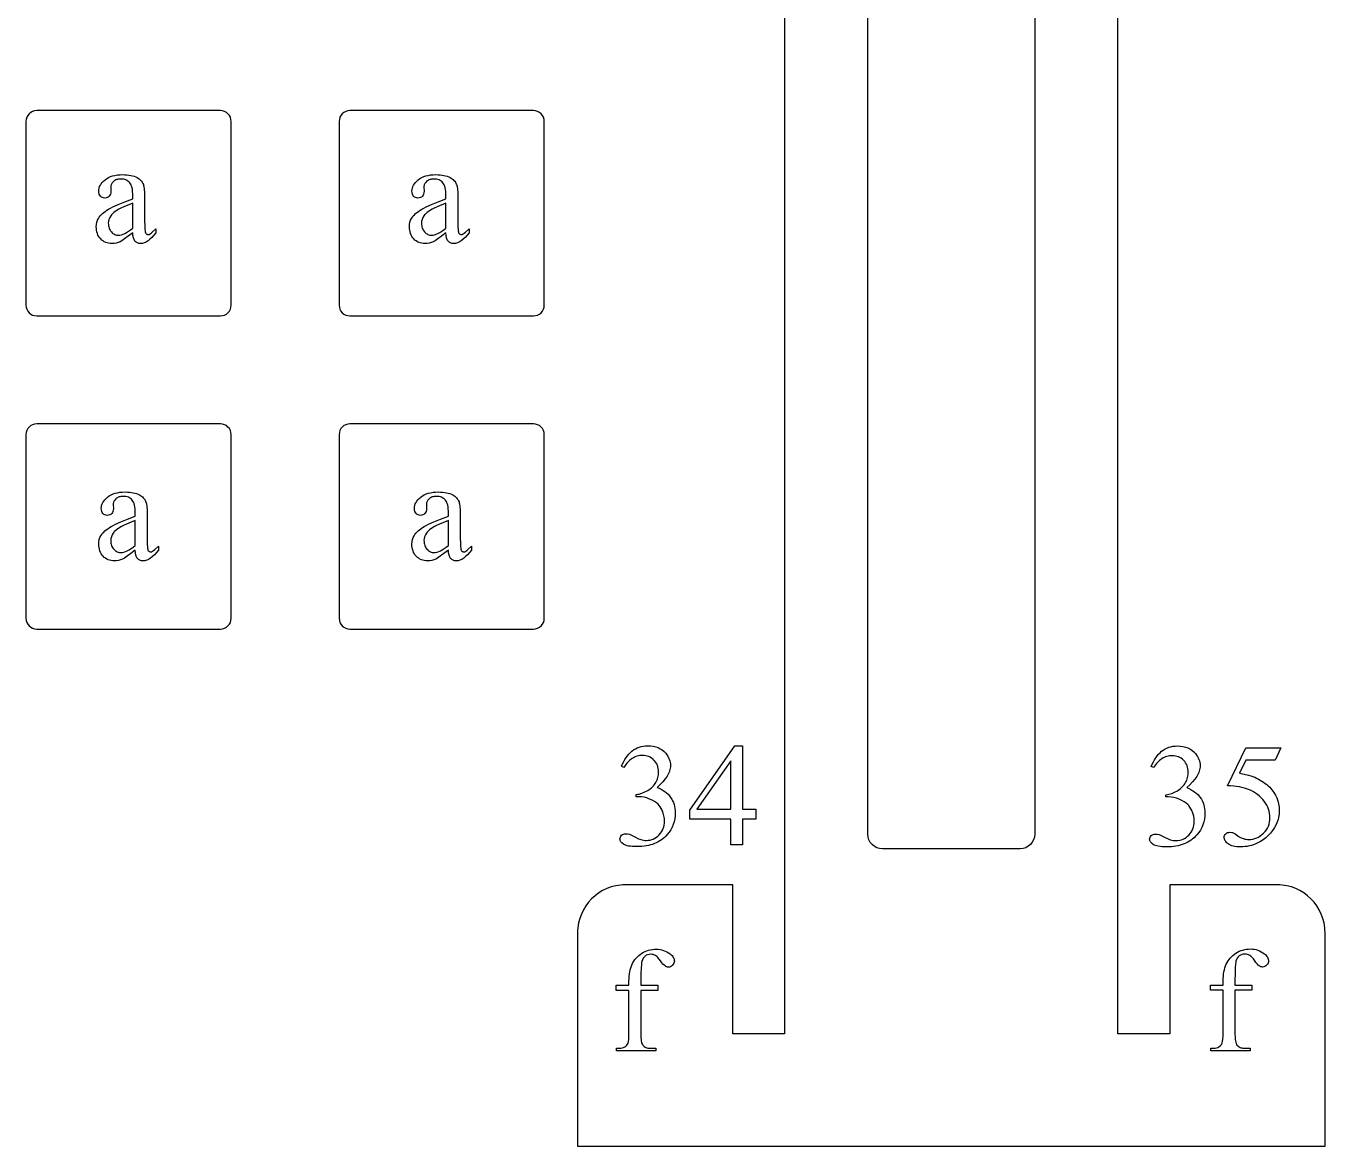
# Model space of a CAD drawing. Extents: x 6 to 600, y -207 to 349.
# Drawn here: x 512.2 to 587.4, y 91.6 to 156.4 of the extents above; entities that cross this region are included whole.
import ezdxf

# ---------------------------------------------------------------- set-up
doc = ezdxf.new("R2010")
doc.units = 0
doc.header["$MEASUREMENT"] = 0
for name, color, linetype in [('EXT', 1, 'CONTINUOUS'), ('INT', 5, 'CONTINUOUS'), ('TEXT', 18, 'CONTINUOUS')]:
    doc.layers.add(name, color=color, linetype=linetype)

msp = doc.modelspace()

# ---------------------------------------------------------------- linework, layer by layer
at = {"layer": 'EXT'}
msp.add_lwpolyline([(556.102, 222.573), (556.117, 98.11), (553.117, 98.11), (553.117, 106.735), (546.899, 106.735), (546.757, 106.731), (546.617, 106.721), (546.343, 106.679), (546.079, 106.61), (545.825, 106.517), (545.583, 106.4), (545.355, 106.261), (545.142, 106.101), (544.945, 105.923), (544.766, 105.726), (544.607, 105.513), (544.468, 105.285), (544.351, 105.043), (544.258, 104.789), (544.189, 104.524), (544.147, 104.25), (544.136, 104.11), (544.133, 103.969), (544.133, 91.618), (587.392, 91.618), (587.392, 103.969), (587.389, 104.11), (587.378, 104.25), (587.336, 104.524), (587.267, 104.789), (587.174, 105.043), (587.057, 105.285), (586.918, 105.513), (586.759, 105.726), (586.58, 105.923), (586.383, 106.101), (586.17, 106.261), (585.942, 106.4), (585.7, 106.517), (585.446, 106.61), (585.182, 106.679), (584.908, 106.721), (584.768, 106.731), (584.626, 106.735), (578.408, 106.735), (578.408, 98.11), (575.408, 98.11), (575.423, 216.574)], dxfattribs=at)
for points in [[(512.209, 140.285, 0.414214), (512.834, 139.66), (523.459, 139.66, 0.414214), (524.084, 140.285), (524.084, 150.91, 0.414214), (523.459, 151.535), (512.834, 151.535, 0.414214), (512.209, 150.91)], [(530.334, 140.285, 0.414214), (530.959, 139.66), (541.584, 139.66, 0.414214), (542.209, 140.285), (542.209, 150.91, 0.414214), (541.584, 151.535), (530.959, 151.535, 0.414214), (530.334, 150.91)], [(512.209, 122.16, 0.414214), (512.834, 121.535), (523.459, 121.535, 0.414214), (524.084, 122.16), (524.084, 132.785, 0.414214), (523.459, 133.41), (512.834, 133.41, 0.414214), (512.209, 132.785)], [(530.334, 122.16, 0.414214), (530.959, 121.535), (541.584, 121.535, 0.414214), (542.209, 122.16), (542.209, 132.785, 0.414214), (541.584, 133.41), (530.959, 133.41, 0.414214), (530.334, 132.785)]]:
    msp.add_lwpolyline(points, format="xyb", close=True, dxfattribs=at)
at = {"layer": 'INT'}
msp.add_lwpolyline([(570.595, 210.954), (570.595, 109.667), (570.578, 109.497), (570.528, 109.338), (570.449, 109.193), (570.344, 109.067), (570.218, 108.962), (570.073, 108.883), (569.914, 108.833), (569.743, 108.815), (561.782, 108.815), (561.611, 108.833), (561.452, 108.882), (561.307, 108.961), (561.181, 109.065), (561.076, 109.192), (560.997, 109.336), (560.947, 109.496), (560.93, 109.667), (560.93, 210.954)], dxfattribs=at)
at = {"layer": 'TEXT'}
for points in [[(518.393, 144.468), (518.127, 144.266), (517.917, 144.111), (517.76, 144.004), (517.658, 143.945), (517.544, 143.9), (517.427, 143.867), (517.306, 143.848), (517.181, 143.841), (517.085, 143.846), (516.993, 143.858), (516.905, 143.879), (516.822, 143.909), (516.743, 143.947), (516.668, 143.993), (516.598, 144.048), (516.532, 144.111), (516.472, 144.181), (516.42, 144.257), (516.377, 144.337), (516.341, 144.423), (516.313, 144.515), (516.293, 144.611), (516.281, 144.713), (516.277, 144.82), (516.285, 144.955), (516.308, 145.08), (516.347, 145.195), (516.401, 145.302), (516.448, 145.372), (516.502, 145.441), (516.564, 145.509), (516.634, 145.575), (516.712, 145.641), (516.798, 145.706), (516.891, 145.77), (516.992, 145.833), (517.106, 145.896), (517.238, 145.964), (517.553, 146.108), (517.938, 146.267), (518.393, 146.438), (518.393, 146.588), (518.39, 146.724), (518.381, 146.849), (518.367, 146.964), (518.347, 147.067), (518.322, 147.159), (518.291, 147.239), (518.254, 147.309), (518.212, 147.367), (518.164, 147.417), (518.112, 147.46), (518.054, 147.496), (517.991, 147.526), (517.923, 147.549), (517.849, 147.566), (517.771, 147.576), (517.687, 147.579), (517.563, 147.57), (517.506, 147.559), (517.453, 147.544), (517.403, 147.524), (517.356, 147.5), (517.313, 147.471), (517.272, 147.438), (517.204, 147.365), (517.176, 147.326), (517.154, 147.287), (517.137, 147.245), (517.125, 147.203), (517.117, 147.159), (517.115, 147.114), (517.123, 146.874), (517.117, 146.784), (517.099, 146.705), (517.068, 146.637), (517.026, 146.579), (516.973, 146.534), (516.913, 146.501), (516.846, 146.482), (516.771, 146.476), (516.697, 146.482), (516.631, 146.503), (516.572, 146.536), (516.52, 146.583), (516.477, 146.642), (516.446, 146.711), (516.428, 146.79), (516.422, 146.878), (516.428, 146.966), (516.445, 147.053), (516.473, 147.137), (516.513, 147.22), (516.565, 147.301), (516.627, 147.38), (516.702, 147.458), (516.787, 147.533), (516.883, 147.603), (516.988, 147.664), (517.102, 147.715), (517.226, 147.757), (517.359, 147.79), (517.5, 147.813), (517.651, 147.827), (517.812, 147.832), (517.935, 147.829), (518.053, 147.821), (518.166, 147.808), (518.272, 147.79), (518.373, 147.766), (518.468, 147.736), (518.558, 147.702), (518.641, 147.662), (518.701, 147.628), (518.756, 147.589), (518.807, 147.545), (518.854, 147.497), (518.897, 147.445), (518.936, 147.387), (518.971, 147.326), (519.002, 147.26), (519.02, 147.209), (519.035, 147.147), (519.058, 146.988), (519.072, 146.782), (519.077, 146.529), (519.077, 145.239), (519.082, 144.801), (519.089, 144.661), (519.098, 144.574), (519.11, 144.517), (519.125, 144.471), (519.144, 144.436), (519.166, 144.41), (519.191, 144.392), (519.218, 144.379), (519.246, 144.371), (519.276, 144.368), (519.338, 144.376), (519.392, 144.397), (519.446, 144.436), (519.52, 144.5), (519.728, 144.7), (519.728, 144.468), (519.613, 144.322), (519.499, 144.196), (519.386, 144.089), (519.274, 144.001), (519.164, 143.933), (519.055, 143.884), (518.947, 143.855), (518.894, 143.848), (518.841, 143.846), (518.744, 143.854), (518.7, 143.865), (518.658, 143.881), (518.619, 143.901), (518.582, 143.925), (518.548, 143.954), (518.517, 143.987), (518.489, 144.025), (518.464, 144.07), (518.443, 144.12), (518.426, 144.177), (518.402, 144.31)], [(536.518, 144.468), (536.252, 144.266), (536.042, 144.111), (535.885, 144.004), (535.783, 143.945), (535.669, 143.9), (535.552, 143.867), (535.431, 143.848), (535.306, 143.841), (535.21, 143.846), (535.118, 143.858), (535.03, 143.879), (534.947, 143.909), (534.868, 143.947), (534.793, 143.993), (534.723, 144.048), (534.657, 144.111), (534.597, 144.181), (534.545, 144.257), (534.502, 144.337), (534.466, 144.423), (534.438, 144.515), (534.418, 144.611), (534.406, 144.713), (534.402, 144.82), (534.41, 144.955), (534.433, 145.08), (534.472, 145.195), (534.526, 145.302), (534.573, 145.372), (534.627, 145.441), (534.689, 145.509), (534.759, 145.575), (534.837, 145.641), (534.923, 145.706), (535.016, 145.77), (535.117, 145.833), (535.231, 145.896), (535.363, 145.964), (535.678, 146.108), (536.063, 146.267), (536.518, 146.438), (536.518, 146.588), (536.515, 146.724), (536.506, 146.849), (536.492, 146.964), (536.472, 147.067), (536.447, 147.159), (536.416, 147.239), (536.379, 147.309), (536.337, 147.367), (536.289, 147.417), (536.237, 147.46), (536.179, 147.496), (536.116, 147.526), (536.048, 147.549), (535.974, 147.566), (535.896, 147.576), (535.812, 147.579), (535.688, 147.57), (535.631, 147.559), (535.578, 147.544), (535.528, 147.524), (535.481, 147.5), (535.438, 147.471), (535.397, 147.438), (535.329, 147.365), (535.301, 147.326), (535.279, 147.287), (535.262, 147.245), (535.25, 147.203), (535.242, 147.159), (535.24, 147.114), (535.248, 146.874), (535.242, 146.784), (535.224, 146.705), (535.193, 146.637), (535.151, 146.579), (535.098, 146.534), (535.038, 146.501), (534.971, 146.482), (534.896, 146.476), (534.822, 146.482), (534.756, 146.503), (534.697, 146.536), (534.645, 146.583), (534.602, 146.642), (534.571, 146.711), (534.553, 146.79), (534.547, 146.878), (534.553, 146.966), (534.57, 147.053), (534.598, 147.137), (534.638, 147.22), (534.69, 147.301), (534.752, 147.38), (534.827, 147.458), (534.912, 147.533), (535.008, 147.603), (535.113, 147.664), (535.227, 147.715), (535.351, 147.757), (535.484, 147.79), (535.625, 147.813), (535.776, 147.827), (535.937, 147.832), (536.06, 147.829), (536.178, 147.821), (536.291, 147.808), (536.397, 147.79), (536.498, 147.766), (536.593, 147.736), (536.683, 147.702), (536.766, 147.662), (536.826, 147.628), (536.881, 147.589), (536.932, 147.545), (536.979, 147.497), (537.022, 147.445), (537.061, 147.387), (537.096, 147.326), (537.127, 147.26), (537.145, 147.209), (537.16, 147.147), (537.183, 146.988), (537.197, 146.782), (537.202, 146.529), (537.202, 145.239), (537.207, 144.801), (537.214, 144.661), (537.223, 144.574), (537.235, 144.517), (537.25, 144.471), (537.269, 144.436), (537.291, 144.41), (537.316, 144.392), (537.343, 144.379), (537.371, 144.371), (537.401, 144.368), (537.463, 144.376), (537.517, 144.397), (537.571, 144.436), (537.645, 144.5), (537.853, 144.7), (537.853, 144.468), (537.738, 144.322), (537.624, 144.196), (537.511, 144.089), (537.399, 144.001), (537.289, 143.933), (537.18, 143.884), (537.072, 143.855), (537.019, 143.848), (536.966, 143.846), (536.869, 143.854), (536.825, 143.865), (536.783, 143.881), (536.744, 143.901), (536.707, 143.925), (536.673, 143.954), (536.642, 143.987), (536.614, 144.025), (536.589, 144.07), (536.568, 144.12), (536.551, 144.177), (536.527, 144.31)], [(518.393, 144.737), (518.393, 146.185), (517.877, 145.973), (517.703, 145.894), (517.584, 145.833), (517.431, 145.74), (517.303, 145.646), (517.197, 145.549), (517.153, 145.5), (517.115, 145.451), (517.053, 145.349), (517.009, 145.243), (516.983, 145.131), (516.974, 145.015), (516.977, 144.942), (516.985, 144.872), (516.999, 144.806), (517.018, 144.742), (517.044, 144.682), (517.074, 144.625), (517.11, 144.571), (517.152, 144.52), (517.198, 144.473), (517.245, 144.433), (517.294, 144.4), (517.344, 144.372), (517.396, 144.35), (517.45, 144.335), (517.506, 144.326), (517.563, 144.323), (517.645, 144.329), (517.733, 144.349), (517.827, 144.381), (517.928, 144.426), (518.035, 144.485), (518.148, 144.556), (518.267, 144.64)], [(536.518, 144.737), (536.518, 146.185), (536.002, 145.973), (535.828, 145.894), (535.709, 145.833), (535.556, 145.74), (535.428, 145.646), (535.322, 145.549), (535.278, 145.5), (535.24, 145.451), (535.178, 145.349), (535.134, 145.243), (535.108, 145.131), (535.099, 145.015), (535.102, 144.942), (535.11, 144.872), (535.124, 144.806), (535.143, 144.742), (535.169, 144.682), (535.199, 144.625), (535.235, 144.571), (535.277, 144.52), (535.323, 144.473), (535.37, 144.433), (535.419, 144.4), (535.469, 144.372), (535.521, 144.35), (535.575, 144.335), (535.631, 144.326), (535.688, 144.323), (535.77, 144.329), (535.858, 144.349), (535.952, 144.381), (536.053, 144.426), (536.16, 144.485), (536.273, 144.556), (536.392, 144.64)], [(518.536, 126.103), (518.271, 125.901), (518.06, 125.747), (517.904, 125.64), (517.802, 125.581), (517.688, 125.535), (517.571, 125.503), (517.45, 125.483), (517.325, 125.477), (517.229, 125.481), (517.137, 125.494), (517.049, 125.515), (516.966, 125.544), (516.887, 125.582), (516.812, 125.629), (516.742, 125.683), (516.676, 125.747), (516.616, 125.817), (516.564, 125.892), (516.52, 125.973), (516.485, 126.059), (516.457, 126.15), (516.437, 126.247), (516.425, 126.349), (516.421, 126.456), (516.429, 126.59), (516.452, 126.715), (516.491, 126.831), (516.545, 126.937), (516.592, 127.007), (516.646, 127.076), (516.708, 127.144), (516.778, 127.211), (516.856, 127.277), (516.942, 127.342), (517.035, 127.405), (517.136, 127.468), (517.25, 127.532), (517.382, 127.599), (517.697, 127.744), (518.082, 127.902), (518.536, 128.074), (518.536, 128.223), (518.534, 128.36), (518.525, 128.485), (518.511, 128.599), (518.491, 128.702), (518.466, 128.794), (518.435, 128.875), (518.398, 128.944), (518.356, 129.003), (518.308, 129.052), (518.256, 129.095), (518.198, 129.132), (518.135, 129.162), (518.066, 129.185), (517.993, 129.201), (517.915, 129.211), (517.831, 129.214), (517.707, 129.206), (517.65, 129.195), (517.597, 129.179), (517.547, 129.159), (517.5, 129.135), (517.456, 129.106), (517.416, 129.073), (517.347, 129), (517.32, 128.962), (517.298, 128.922), (517.281, 128.881), (517.269, 128.839), (517.261, 128.795), (517.259, 128.75), (517.267, 128.509), (517.261, 128.419), (517.243, 128.34), (517.212, 128.272), (517.17, 128.215), (517.117, 128.169), (517.057, 128.137), (516.99, 128.117), (516.914, 128.111), (516.841, 128.118), (516.775, 128.138), (516.716, 128.172), (516.663, 128.219), (516.621, 128.278), (516.59, 128.346), (516.572, 128.425), (516.566, 128.513), (516.572, 128.602), (516.589, 128.688), (516.617, 128.773), (516.657, 128.856), (516.709, 128.937), (516.771, 129.016), (516.845, 129.093), (516.931, 129.169), (517.027, 129.239), (517.132, 129.299), (517.246, 129.351), (517.37, 129.393), (517.502, 129.425), (517.644, 129.449), (517.795, 129.463), (517.956, 129.467), (518.079, 129.465), (518.197, 129.457), (518.31, 129.444), (518.416, 129.425), (518.517, 129.401), (518.612, 129.372), (518.702, 129.337), (518.785, 129.297), (518.844, 129.263), (518.9, 129.224), (518.951, 129.181), (518.998, 129.133), (519.041, 129.08), (519.08, 129.023), (519.115, 128.961), (519.146, 128.895), (519.164, 128.845), (519.179, 128.783), (519.202, 128.623), (519.216, 128.417), (519.221, 128.165), (519.221, 126.875), (519.226, 126.437), (519.233, 126.297), (519.242, 126.209), (519.254, 126.153), (519.269, 126.107), (519.288, 126.071), (519.31, 126.045), (519.335, 126.027), (519.361, 126.014), (519.39, 126.006), (519.42, 126.004), (519.482, 126.011), (519.536, 126.033), (519.59, 126.072), (519.664, 126.135), (519.872, 126.336), (519.872, 126.103), (519.757, 125.957), (519.642, 125.831), (519.53, 125.724), (519.418, 125.637), (519.308, 125.569), (519.199, 125.52), (519.091, 125.491), (519.037, 125.483), (518.984, 125.481), (518.888, 125.49), (518.844, 125.501), (518.802, 125.516), (518.763, 125.536), (518.726, 125.56), (518.692, 125.589), (518.661, 125.622), (518.633, 125.66), (518.608, 125.705), (518.587, 125.756), (518.57, 125.813), (518.546, 125.946)], [(536.661, 126.103), (536.396, 125.901), (536.185, 125.747), (536.029, 125.64), (535.927, 125.581), (535.813, 125.535), (535.696, 125.503), (535.575, 125.483), (535.45, 125.477), (535.354, 125.481), (535.262, 125.494), (535.174, 125.515), (535.091, 125.544), (535.012, 125.582), (534.937, 125.629), (534.867, 125.683), (534.801, 125.747), (534.741, 125.817), (534.689, 125.892), (534.645, 125.973), (534.61, 126.059), (534.582, 126.15), (534.562, 126.247), (534.55, 126.349), (534.546, 126.456), (534.554, 126.59), (534.577, 126.715), (534.616, 126.831), (534.67, 126.937), (534.717, 127.007), (534.771, 127.076), (534.833, 127.144), (534.903, 127.211), (534.981, 127.277), (535.067, 127.342), (535.16, 127.405), (535.261, 127.468), (535.375, 127.532), (535.507, 127.599), (535.822, 127.744), (536.207, 127.902), (536.661, 128.074), (536.661, 128.223), (536.659, 128.36), (536.65, 128.485), (536.636, 128.599), (536.616, 128.702), (536.591, 128.794), (536.56, 128.875), (536.523, 128.944), (536.481, 129.003), (536.433, 129.052), (536.381, 129.095), (536.323, 129.132), (536.26, 129.162), (536.191, 129.185), (536.118, 129.201), (536.04, 129.211), (535.956, 129.214), (535.832, 129.206), (535.775, 129.195), (535.722, 129.179), (535.672, 129.159), (535.625, 129.135), (535.581, 129.106), (535.541, 129.073), (535.472, 129), (535.445, 128.962), (535.423, 128.922), (535.406, 128.881), (535.394, 128.839), (535.386, 128.795), (535.384, 128.75), (535.392, 128.509), (535.386, 128.419), (535.368, 128.34), (535.337, 128.272), (535.295, 128.215), (535.242, 128.169), (535.182, 128.137), (535.115, 128.117), (535.039, 128.111), (534.966, 128.118), (534.9, 128.138), (534.841, 128.172), (534.788, 128.219), (534.746, 128.278), (534.715, 128.346), (534.697, 128.425), (534.691, 128.513), (534.697, 128.602), (534.714, 128.688), (534.742, 128.773), (534.782, 128.856), (534.834, 128.937), (534.896, 129.016), (534.97, 129.093), (535.056, 129.169), (535.152, 129.239), (535.257, 129.299), (535.371, 129.351), (535.495, 129.393), (535.627, 129.425), (535.769, 129.449), (535.92, 129.463), (536.081, 129.467), (536.204, 129.465), (536.322, 129.457), (536.435, 129.444), (536.541, 129.425), (536.642, 129.401), (536.737, 129.372), (536.827, 129.337), (536.91, 129.297), (536.969, 129.263), (537.025, 129.224), (537.076, 129.181), (537.123, 129.133), (537.166, 129.08), (537.205, 129.023), (537.24, 128.961), (537.271, 128.895), (537.289, 128.845), (537.304, 128.783), (537.327, 128.623), (537.341, 128.417), (537.346, 128.165), (537.346, 126.875), (537.351, 126.437), (537.358, 126.297), (537.367, 126.209), (537.379, 126.153), (537.394, 126.107), (537.413, 126.071), (537.435, 126.045), (537.46, 126.027), (537.486, 126.014), (537.515, 126.006), (537.545, 126.004), (537.607, 126.011), (537.661, 126.033), (537.715, 126.072), (537.789, 126.135), (537.997, 126.336), (537.997, 126.103), (537.882, 125.957), (537.767, 125.831), (537.655, 125.724), (537.543, 125.637), (537.433, 125.569), (537.324, 125.52), (537.216, 125.491), (537.162, 125.483), (537.109, 125.481), (537.013, 125.49), (536.969, 125.501), (536.927, 125.516), (536.888, 125.536), (536.851, 125.56), (536.817, 125.589), (536.786, 125.622), (536.758, 125.66), (536.733, 125.705), (536.712, 125.756), (536.695, 125.813), (536.671, 125.946)], [(518.536, 126.373), (518.536, 127.821), (518.021, 127.608), (517.847, 127.529), (517.728, 127.468), (517.575, 127.376), (517.446, 127.281), (517.341, 127.185), (517.297, 127.136), (517.259, 127.086), (517.197, 126.985), (517.153, 126.878), (517.127, 126.767), (517.118, 126.651), (517.121, 126.578), (517.129, 126.508), (517.143, 126.441), (517.162, 126.378), (517.187, 126.317), (517.218, 126.26), (517.254, 126.206), (517.296, 126.155), (517.342, 126.109), (517.389, 126.069), (517.437, 126.035), (517.488, 126.007), (517.54, 125.986), (517.594, 125.97), (517.65, 125.961), (517.707, 125.958), (517.789, 125.965), (517.877, 125.984), (517.971, 126.016), (518.072, 126.062), (518.179, 126.12), (518.292, 126.191), (518.411, 126.276)], [(536.661, 126.373), (536.661, 127.821), (536.146, 127.608), (535.972, 127.529), (535.853, 127.468), (535.7, 127.376), (535.571, 127.281), (535.466, 127.185), (535.422, 127.136), (535.384, 127.086), (535.322, 126.985), (535.278, 126.878), (535.252, 126.767), (535.243, 126.651), (535.246, 126.578), (535.254, 126.508), (535.268, 126.441), (535.287, 126.378), (535.312, 126.317), (535.343, 126.26), (535.379, 126.206), (535.421, 126.155), (535.467, 126.109), (535.514, 126.069), (535.562, 126.035), (535.613, 126.007), (535.665, 125.986), (535.719, 125.97), (535.775, 125.961), (535.832, 125.958), (535.914, 125.965), (536.002, 125.984), (536.096, 126.016), (536.197, 126.062), (536.304, 126.12), (536.417, 126.191), (536.536, 126.276)], [(546.674, 113.597), (546.736, 113.735), (546.802, 113.865), (546.872, 113.986), (546.946, 114.1), (547.024, 114.206), (547.106, 114.303), (547.192, 114.393), (547.282, 114.474), (547.376, 114.546), (547.476, 114.609), (547.582, 114.662), (547.694, 114.706), (547.811, 114.74), (547.934, 114.764), (548.062, 114.778), (548.196, 114.783), (548.36, 114.776), (548.515, 114.756), (548.659, 114.721), (548.794, 114.673), (548.918, 114.611), (549.033, 114.536), (549.138, 114.446), (549.233, 114.343), (549.297, 114.261), (549.353, 114.177), (549.4, 114.091), (549.439, 114.004), (549.469, 113.916), (549.49, 113.826), (549.503, 113.735), (549.507, 113.642), (549.504, 113.565), (549.495, 113.488), (549.48, 113.411), (549.459, 113.333), (549.432, 113.254), (549.399, 113.176), (549.359, 113.097), (549.314, 113.018), (549.263, 112.938), (549.206, 112.859), (549.073, 112.698), (548.916, 112.536), (548.736, 112.373), (548.861, 112.319), (548.979, 112.26), (549.089, 112.196), (549.191, 112.126), (549.285, 112.051), (549.371, 111.97), (549.449, 111.884), (549.52, 111.792), (549.582, 111.696), (549.636, 111.595), (549.681, 111.49), (549.719, 111.381), (549.748, 111.268), (549.768, 111.151), (549.781, 111.03), (549.785, 110.904), (549.778, 110.725), (549.756, 110.552), (549.72, 110.384), (549.669, 110.223), (549.604, 110.068), (549.524, 109.919), (549.429, 109.776), (549.32, 109.639), (549.243, 109.555), (549.161, 109.476), (549.074, 109.402), (548.984, 109.334), (548.889, 109.272), (548.79, 109.215), (548.686, 109.163), (548.579, 109.117), (548.467, 109.076), (548.351, 109.04), (548.231, 109.01), (548.106, 108.986), (547.978, 108.967), (547.844, 108.953), (547.707, 108.945), (547.566, 108.942), (547.429, 108.945), (547.304, 108.951), (547.191, 108.962), (547.088, 108.978), (546.997, 108.997), (546.917, 109.022), (546.849, 109.05), (546.792, 109.083), (546.702, 109.155), (546.667, 109.192), (546.638, 109.23), (546.616, 109.268), (546.6, 109.307), (546.59, 109.346), (546.587, 109.386), (546.593, 109.445), (546.611, 109.499), (546.642, 109.55), (546.684, 109.598), (546.735, 109.638), (546.792, 109.666), (546.853, 109.683), (546.919, 109.689), (547.023, 109.681), (547.13, 109.656), (547.245, 109.608), (547.45, 109.504), (547.66, 109.4), (547.737, 109.368), (547.794, 109.349), (547.872, 109.329), (547.953, 109.315), (548.036, 109.306), (548.122, 109.303), (548.226, 109.308), (548.326, 109.324), (548.423, 109.349), (548.517, 109.385), (548.608, 109.431), (548.694, 109.488), (548.778, 109.554), (548.858, 109.631), (548.931, 109.715), (548.995, 109.802), (549.049, 109.894), (549.093, 109.989), (549.127, 110.088), (549.151, 110.19), (549.166, 110.297), (549.171, 110.407), (549.162, 110.569), (549.135, 110.73), (549.089, 110.889), (549.026, 111.045), (548.971, 111.155), (548.913, 111.25), (548.852, 111.331), (548.789, 111.398), (548.692, 111.479), (548.578, 111.556), (548.447, 111.629), (548.3, 111.699), (548.144, 111.758), (547.986, 111.8), (547.826, 111.825), (547.665, 111.834), (547.533, 111.834), (547.533, 111.958), (547.614, 111.971), (547.697, 111.988), (547.861, 112.038), (548.025, 112.107), (548.19, 112.195), (548.27, 112.245), (548.344, 112.297), (548.412, 112.352), (548.475, 112.409), (548.532, 112.469), (548.583, 112.531), (548.629, 112.596), (548.669, 112.663), (548.704, 112.733), (548.734, 112.804), (548.76, 112.876), (548.781, 112.951), (548.797, 113.027), (548.809, 113.104), (548.816, 113.184), (548.818, 113.265), (548.814, 113.369), (548.802, 113.468), (548.781, 113.562), (548.752, 113.651), (548.714, 113.735), (548.668, 113.814), (548.614, 113.887), (548.551, 113.955), (548.482, 114.017), (548.409, 114.071), (548.332, 114.116), (548.251, 114.153), (548.165, 114.182), (548.076, 114.202), (547.983, 114.215), (547.885, 114.219), (547.806, 114.216), (547.728, 114.208), (547.651, 114.195), (547.577, 114.176), (547.504, 114.152), (547.433, 114.122), (547.363, 114.087), (547.295, 114.047), (547.229, 114.001), (547.164, 113.95), (547.101, 113.893), (547.04, 113.832), (546.98, 113.764), (546.922, 113.692), (546.811, 113.53)], [(554.443, 111.116), (554.443, 110.527), (553.688, 110.527), (553.688, 109.042), (553.004, 109.042), (553.004, 110.527), (550.623, 110.527), (550.623, 111.058), (553.232, 114.783), (553.688, 114.783), (553.688, 111.116)], [(577.33, 113.582), (577.392, 113.72), (577.458, 113.85), (577.528, 113.972), (577.602, 114.086), (577.68, 114.191), (577.762, 114.289), (577.848, 114.378), (577.937, 114.459), (578.032, 114.532), (578.132, 114.595), (578.238, 114.648), (578.35, 114.691), (578.467, 114.725), (578.59, 114.749), (578.718, 114.764), (578.852, 114.769), (579.016, 114.762), (579.171, 114.741), (579.315, 114.707), (579.449, 114.659), (579.574, 114.597), (579.689, 114.521), (579.794, 114.432), (579.889, 114.329), (579.953, 114.246), (580.009, 114.162), (580.056, 114.077), (580.095, 113.99), (580.124, 113.901), (580.146, 113.812), (580.159, 113.72), (580.163, 113.628), (580.16, 113.551), (580.151, 113.474), (580.136, 113.396), (580.115, 113.318), (580.088, 113.24), (580.054, 113.161), (580.015, 113.083), (579.97, 113.003), (579.919, 112.924), (579.862, 112.844), (579.729, 112.684), (579.572, 112.522), (579.391, 112.358), (579.517, 112.305), (579.635, 112.246), (579.745, 112.181), (579.847, 112.112), (579.941, 112.036), (580.027, 111.955), (580.105, 111.869), (580.175, 111.778), (580.238, 111.681), (580.292, 111.581), (580.337, 111.476), (580.375, 111.367), (580.404, 111.254), (580.424, 111.137), (580.437, 111.015), (580.441, 110.89), (580.434, 110.71), (580.412, 110.537), (580.376, 110.37), (580.325, 110.209), (580.259, 110.053), (580.18, 109.904), (580.085, 109.762), (579.976, 109.625), (579.898, 109.54), (579.816, 109.461), (579.73, 109.388), (579.64, 109.32), (579.545, 109.257), (579.446, 109.2), (579.342, 109.148), (579.235, 109.102), (579.123, 109.061), (579.007, 109.026), (578.887, 108.996), (578.762, 108.971), (578.633, 108.952), (578.5, 108.939), (578.363, 108.931), (578.222, 108.928), (578.085, 108.93), (577.96, 108.937), (577.846, 108.948), (577.744, 108.963), (577.653, 108.983), (577.573, 109.007), (577.505, 109.036), (577.448, 109.069), (577.358, 109.141), (577.323, 109.178), (577.294, 109.215), (577.272, 109.253), (577.255, 109.292), (577.246, 109.332), (577.243, 109.372), (577.249, 109.43), (577.267, 109.485), (577.297, 109.536), (577.34, 109.583), (577.391, 109.623), (577.447, 109.652), (577.509, 109.669), (577.574, 109.674), (577.679, 109.666), (577.786, 109.641), (577.901, 109.593), (578.105, 109.49), (578.316, 109.386), (578.392, 109.353), (578.45, 109.334), (578.528, 109.314), (578.608, 109.3), (578.692, 109.292), (578.777, 109.289), (578.882, 109.294), (578.982, 109.309), (579.079, 109.335), (579.173, 109.371), (579.263, 109.417), (579.35, 109.473), (579.434, 109.54), (579.514, 109.616), (579.587, 109.7), (579.651, 109.788), (579.705, 109.879), (579.749, 109.974), (579.783, 110.073), (579.807, 110.176), (579.822, 110.282), (579.827, 110.392), (579.818, 110.555), (579.791, 110.716), (579.745, 110.874), (579.682, 111.031), (579.627, 111.14), (579.569, 111.235), (579.508, 111.316), (579.445, 111.384), (579.348, 111.465), (579.234, 111.542), (579.103, 111.615), (578.956, 111.684), (578.8, 111.743), (578.642, 111.785), (578.482, 111.811), (578.321, 111.819), (578.188, 111.819), (578.188, 111.944), (578.27, 111.956), (578.352, 111.974), (578.517, 112.023), (578.681, 112.092), (578.846, 112.18), (578.926, 112.23), (579, 112.282), (579.068, 112.337), (579.131, 112.395), (579.188, 112.455), (579.239, 112.517), (579.285, 112.582), (579.325, 112.649), (579.36, 112.718), (579.39, 112.789), (579.416, 112.862), (579.437, 112.936), (579.453, 113.012), (579.465, 113.09), (579.472, 113.169), (579.474, 113.25), (579.47, 113.355), (579.458, 113.454), (579.437, 113.548), (579.407, 113.637), (579.37, 113.72), (579.324, 113.799), (579.27, 113.873), (579.207, 113.941), (579.138, 114.003), (579.065, 114.056), (578.988, 114.101), (578.907, 114.138), (578.821, 114.167), (578.732, 114.188), (578.639, 114.2), (578.541, 114.204), (578.461, 114.202), (578.384, 114.194), (578.307, 114.18), (578.233, 114.161), (578.16, 114.137), (578.089, 114.108), (578.019, 114.073), (577.951, 114.032), (577.885, 113.986), (577.82, 113.935), (577.757, 113.879), (577.696, 113.817), (577.636, 113.75), (577.578, 113.677), (577.467, 113.516)], [(584.834, 114.652), (584.51, 113.947), (582.818, 113.947), (582.449, 113.192), (582.716, 113.144), (582.97, 113.08), (583.091, 113.043), (583.209, 113.001), (583.323, 112.956), (583.434, 112.907), (583.541, 112.854), (583.645, 112.797), (583.744, 112.736), (583.841, 112.672), (583.934, 112.603), (584.023, 112.531), (584.109, 112.455), (584.191, 112.375), (584.32, 112.231), (584.432, 112.08), (584.527, 111.924), (584.605, 111.761), (584.665, 111.592), (584.708, 111.417), (584.734, 111.235), (584.743, 111.048), (584.74, 110.938), (584.731, 110.83), (584.717, 110.724), (584.698, 110.62), (584.672, 110.519), (584.641, 110.419), (584.604, 110.322), (584.562, 110.226), (584.466, 110.044), (584.358, 109.877), (584.239, 109.723), (584.108, 109.583), (583.967, 109.457), (583.819, 109.344), (583.662, 109.243), (583.498, 109.156), (583.379, 109.102), (583.258, 109.056), (583.137, 109.017), (583.015, 108.985), (582.892, 108.96), (582.769, 108.942), (582.644, 108.931), (582.519, 108.928), (582.397, 108.93), (582.283, 108.939), (582.178, 108.952), (582.082, 108.971), (581.994, 108.995), (581.915, 109.025), (581.845, 109.06), (581.783, 109.1), (581.729, 109.144), (581.682, 109.188), (581.643, 109.234), (581.61, 109.281), (581.585, 109.329), (581.567, 109.378), (581.556, 109.428), (581.553, 109.48), (581.559, 109.536), (581.576, 109.589), (581.606, 109.639), (581.648, 109.685), (581.699, 109.724), (581.756, 109.752), (581.819, 109.768), (581.889, 109.774), (581.99, 109.766), (582.035, 109.755), (582.077, 109.741), (582.187, 109.682), (582.353, 109.571), (582.431, 109.52), (582.509, 109.476), (582.588, 109.439), (582.666, 109.409), (582.745, 109.385), (582.825, 109.369), (582.904, 109.358), (582.984, 109.355), (583.103, 109.361), (583.219, 109.378), (583.331, 109.407), (583.44, 109.447), (583.544, 109.498), (583.645, 109.562), (583.743, 109.636), (583.836, 109.722), (583.922, 109.816), (583.997, 109.916), (584.06, 110.02), (584.112, 110.129), (584.152, 110.243), (584.18, 110.363), (584.198, 110.487), (584.203, 110.616), (584.198, 110.743), (584.183, 110.867), (584.157, 110.989), (584.121, 111.109), (584.075, 111.227), (584.019, 111.343), (583.952, 111.457), (583.876, 111.568), (583.79, 111.675), (583.696, 111.776), (583.595, 111.871), (583.486, 111.96), (583.369, 112.042), (583.244, 112.118), (583.112, 112.187), (582.971, 112.251), (582.853, 112.295), (582.725, 112.334), (582.586, 112.368), (582.437, 112.398), (582.278, 112.422), (582.109, 112.442), (581.929, 112.457), (581.739, 112.466), (582.818, 114.652)], [(553.004, 111.116), (553.004, 113.908), (551.029, 111.116)], [(547.793, 100.624), (547.793, 98.126), (547.8, 97.885), (547.809, 97.783), (547.822, 97.693), (547.838, 97.615), (547.858, 97.549), (547.882, 97.496), (547.909, 97.454), (547.949, 97.412), (547.992, 97.375), (548.038, 97.343), (548.088, 97.317), (548.141, 97.298), (548.197, 97.283), (548.257, 97.275), (548.319, 97.272), (548.664, 97.272), (548.664, 97.123), (546.395, 97.123), (546.395, 97.272), (546.565, 97.272), (546.646, 97.277), (546.723, 97.293), (546.797, 97.319), (546.868, 97.355), (546.931, 97.4), (546.983, 97.452), (547.025, 97.512), (547.056, 97.579), (547.079, 97.666), (547.095, 97.786), (547.105, 97.94), (547.108, 98.126), (547.108, 100.624), (546.37, 100.624), (546.37, 100.922), (547.108, 100.922), (547.108, 101.171), (547.111, 101.311), (547.12, 101.444), (547.134, 101.573), (547.154, 101.696), (547.179, 101.814), (547.211, 101.926), (547.248, 102.032), (547.291, 102.134), (547.339, 102.23), (547.394, 102.321), (547.455, 102.408), (547.521, 102.49), (547.594, 102.567), (547.673, 102.64), (547.758, 102.707), (547.849, 102.77), (547.944, 102.827), (548.042, 102.876), (548.143, 102.918), (548.247, 102.952), (548.354, 102.979), (548.464, 102.998), (548.577, 103.009), (548.693, 103.013), (548.801, 103.009), (548.906, 102.995), (549.01, 102.973), (549.111, 102.942), (549.21, 102.903), (549.306, 102.854), (549.401, 102.797), (549.493, 102.731), (549.55, 102.684), (549.599, 102.635), (549.64, 102.584), (549.674, 102.533), (549.7, 102.48), (549.719, 102.425), (549.73, 102.369), (549.734, 102.312), (549.727, 102.251), (549.707, 102.191), (549.673, 102.133), (549.626, 102.078), (549.571, 102.029), (549.514, 101.995), (549.455, 101.975), (549.394, 101.968), (549.345, 101.972), (549.296, 101.985), (549.245, 102.006), (549.193, 102.036), (549.137, 102.08), (549.075, 102.144), (549.007, 102.227), (548.933, 102.331), (548.858, 102.434), (548.786, 102.52), (548.717, 102.587), (548.651, 102.635), (548.585, 102.67), (548.515, 102.695), (548.442, 102.709), (548.365, 102.714), (548.273, 102.708), (548.189, 102.689), (548.112, 102.657), (548.042, 102.613), (547.98, 102.555), (547.927, 102.483), (547.884, 102.397), (547.851, 102.297), (547.837, 102.233), (547.825, 102.148), (547.807, 101.915), (547.796, 101.598), (547.793, 101.196), (547.793, 100.922), (548.772, 100.922), (548.772, 100.624)], [(582.181, 100.632), (582.181, 98.135), (582.188, 97.893), (582.197, 97.791), (582.21, 97.701), (582.226, 97.623), (582.246, 97.557), (582.27, 97.504), (582.297, 97.463), (582.337, 97.42), (582.38, 97.383), (582.427, 97.351), (582.476, 97.326), (582.529, 97.306), (582.586, 97.291), (582.645, 97.283), (582.708, 97.28), (583.052, 97.28), (583.052, 97.131), (580.783, 97.131), (580.783, 97.28), (580.953, 97.28), (581.034, 97.285), (581.112, 97.301), (581.185, 97.327), (581.256, 97.363), (581.319, 97.408), (581.371, 97.461), (581.413, 97.52), (581.444, 97.587), (581.467, 97.674), (581.483, 97.794), (581.493, 97.948), (581.496, 98.135), (581.496, 100.632), (580.758, 100.632), (580.758, 100.931), (581.496, 100.931), (581.496, 101.179), (581.499, 101.319), (581.508, 101.453), (581.522, 101.581), (581.542, 101.704), (581.568, 101.822), (581.599, 101.934), (581.636, 102.041), (581.679, 102.142), (581.728, 102.238), (581.782, 102.329), (581.843, 102.416), (581.91, 102.498), (581.982, 102.575), (582.061, 102.648), (582.146, 102.716), (582.237, 102.779), (582.332, 102.835), (582.43, 102.885), (582.531, 102.926), (582.636, 102.961), (582.743, 102.987), (582.852, 103.006), (582.965, 103.017), (583.081, 103.021), (583.189, 103.017), (583.294, 103.004), (583.398, 102.982), (583.499, 102.951), (583.598, 102.911), (583.695, 102.863), (583.789, 102.805), (583.882, 102.739), (583.938, 102.692), (583.987, 102.643), (584.028, 102.593), (584.062, 102.541), (584.088, 102.488), (584.107, 102.433), (584.118, 102.378), (584.122, 102.32), (584.115, 102.259), (584.095, 102.199), (584.062, 102.142), (584.014, 102.086), (583.959, 102.038), (583.902, 102.003), (583.843, 101.983), (583.782, 101.976), (583.734, 101.98), (583.684, 101.993), (583.633, 102.014), (583.581, 102.044), (583.525, 102.088), (583.463, 102.152), (583.395, 102.236), (583.322, 102.339), (583.246, 102.443), (583.174, 102.528), (583.105, 102.595), (583.039, 102.644), (582.973, 102.678), (582.904, 102.703), (582.83, 102.718), (582.753, 102.723), (582.661, 102.716), (582.577, 102.697), (582.5, 102.665), (582.43, 102.621), (582.368, 102.563), (582.316, 102.491), (582.273, 102.405), (582.239, 102.306), (582.225, 102.242), (582.213, 102.157), (582.195, 101.923), (582.184, 101.606), (582.181, 101.204), (582.181, 100.931), (583.16, 100.931), (583.16, 100.632)]]:
    msp.add_lwpolyline(points, close=True, dxfattribs=at)

doc.saveas('drawing.dxf')
